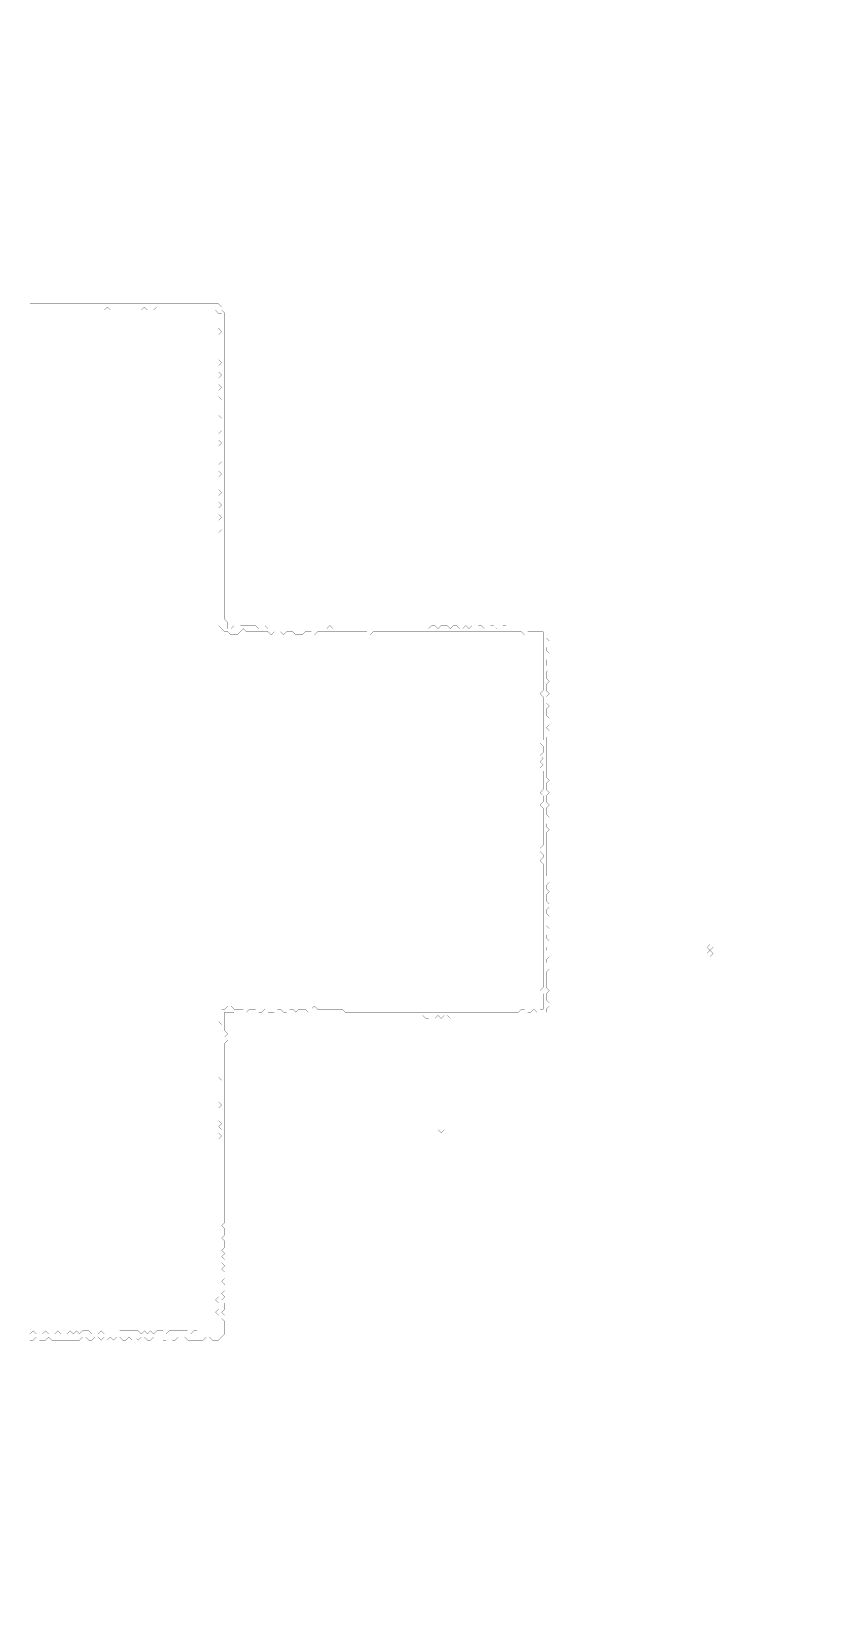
# Model space of a CAD drawing. Header units: metres. Extents: x 0 to 4949, y -4949 to 0.
# Drawn here: x 2474 to 4949, y -4949 to 0 of the extents above; entities that cross this region are included whole.
import ezdxf

# ---------------------------------------------------------------- set-up
doc = ezdxf.new("R2010")
doc.units = ezdxf.units.M
doc.layers.add('conductor', color=1, linetype='Continuous')
doc.layers.add('substrate', color=5, linetype='Continuous')

msp = doc.modelspace()

# ---------------------------------------------------------------- linework, layer by layer
at = {"layer": 'conductor', "const_width": 0.5}
msp.add_lwpolyline([(2469.3, -4076.8), (2479, -4067.1), (2488.7, -4076.8), (2498.4, -4076.8), (2508.1, -4076.8), (2517.7, -4067.1), (2527.4, -4076.8), (2537.1, -4067.1), (2546.8, -4076.8), (2556.5, -4067.1), (2566.2, -4076.8), (2575.8, -4076.8), (2585.5, -4076.8), (2595.2, -4067.1), (2604.9, -4076.8), (2614.6, -4067.1), (2624.3, -4076.8), (2633.9, -4067.1), (2643.6, -4067.1), (2653.3, -4067.1), (2663, -4076.8), (2672.7, -4067.1), (2682.4, -4076.8), (2692, -4067.1), (2701.7, -4076.8), (2711.4, -4067.1), (2721.1, -4076.8), (2730.8, -4076.8), (2740.5, -4076.8), (2750.1, -4067.1), (2759.8, -4067.1), (2769.5, -4067.1), (2779.2, -4067.1), (2788.9, -4067.1), (2798.6, -4067.1), (2808.2, -4067.1), (2817.9, -4076.8), (2827.6, -4067.1), (2837.3, -4076.8), (2847, -4067.1), (2856.7, -4076.8), (2866.3, -4067.1), (2876, -4067.1), (2885.7, -4067.1), (2895.4, -4076.8), (2905.1, -4067.1), (2914.8, -4067.1), (2924.4, -4067.1), (2934.1, -4067.1), (2943.8, -4067.1), (2953.5, -4067.1), (2963.2, -4067.1), (2972.9, -4076.8), (2982.5, -4067.1), (2992.2, -4067.1), (3001.9, -4076.8), (3011.6, -4076.8), (3021.3, -4076.8), (3031, -4067.1), (3040.6, -4076.8), (3050.3, -4086.5), (3060, -4076.8), (3060, -4067.1), (3060, -4057.4), (3050.3, -4047.7), (3060, -4038.1), (3060, -4028.4), (3060, -4018.7), (3050.3, -4009), (3060, -3999.3), (3060, -3989.6), (3060, -3980), (3050.3, -3970.3), (3060, -3960.6), (3060, -3950.9), (3060, -3941.2), (3060, -3931.5), (3060, -3921.9), (3060, -3912.2), (3060, -3902.5), (3060, -3892.8), (3060, -3883.1), (3060, -3873.4), (3060, -3863.8), (3060, -3854.1), (3060, -3844.4), (3060, -3834.7), (3060, -3825), (3060, -3815.3), (3060, -3805.7), (3060, -3796), (3060, -3786.3), (3060, -3776.6), (3060, -3766.9), (3060, -3757.2), (3060, -3747.6), (3060, -3737.9), (3060, -3728.2), (3060, -3718.5), (3060, -3708.8), (3060, -3699.1), (3060, -3689.4), (3060, -3679.8), (3060, -3670.1), (3060, -3660.4), (3060, -3650.7), (3060, -3641), (3060, -3631.3), (3060, -3621.7), (3060, -3612), (3060, -3602.3), (3060, -3592.6), (3060, -3582.9), (3060, -3573.2), (3060, -3563.6), (3060, -3553.9), (3060, -3544.2), (3060, -3534.5), (3060, -3524.8), (3060, -3515.1), (3060, -3505.5), (3060, -3495.8), (3060, -3486.1), (3060, -3476.4), (3060, -3466.7), (3069.7, -3457), (3060, -3447.4), (3069.7, -3437.7), (3060, -3428), (3069.7, -3418.3), (3060, -3408.6), (3060, -3398.9), (3060, -3389.3), (3060, -3379.6), (3060, -3369.9), (3069.7, -3360.2), (3060, -3350.5), (3069.7, -3340.8), (3060, -3331.2), (3060, -3321.5), (3060, -3311.8), (3069.7, -3302.1), (3069.7, -3292.4), (3069.7, -3282.7), (3060, -3273.1), (3060, -3263.4), (3060, -3253.7), (3060, -3244), (3060, -3234.3), (3060, -3224.6), (3060, -3215), (3060, -3205.3), (3060, -3195.6), (3060, -3185.9), (3060, -3176.2), (3069.7, -3166.5), (3069.7, -3156.9), (3069.7, -3147.2), (3069.7, -3137.5), (3069.7, -3127.8), (3069.7, -3118.1), (3069.7, -3108.4), (3060, -3098.8), (3060, -3089.1), (3060, -3079.4), (3060, -3069.7), (3069.7, -3060), (3079.4, -3060), (3089.1, -3050.3), (3098.8, -3050.3), (3108.4, -3060), (3118.1, -3060), (3127.8, -3060), (3137.5, -3060), (3147.2, -3069.7), (3156.9, -3060), (3166.5, -3060), (3176.2, -3060), (3185.9, -3069.7), (3195.6, -3069.7), (3205.3, -3060), (3215, -3069.7), (3224.6, -3069.7), (3234.3, -3069.7), (3244, -3060), (3253.7, -3060), (3263.4, -3069.7), (3273.1, -3069.7), (3282.7, -3060), (3292.4, -3060), (3302.1, -3069.7), (3311.8, -3060), (3321.5, -3060), (3331.2, -3060), (3340.8, -3069.7), (3350.5, -3060), (3360.2, -3050.3), (3369.9, -3060), (3379.6, -3060), (3389.3, -3060), (3398.9, -3060), (3408.6, -3060), (3418.3, -3060), (3428, -3060), (3437.7, -3060), (3447.4, -3060), (3457, -3069.7), (3466.7, -3069.7), (3476.4, -3069.7), (3486.1, -3069.7), (3495.8, -3069.7), (3505.5, -3069.7), (3515.1, -3069.7), (3524.8, -3069.7), (3534.5, -3069.7), (3544.2, -3069.7), (3553.9, -3069.7), (3563.6, -3069.7), (3573.2, -3069.7), (3582.9, -3069.7), (3592.6, -3069.7), (3602.3, -3069.7), (3612, -3069.7), (3621.7, -3069.7), (3631.3, -3069.7), (3641, -3069.7), (3650.7, -3069.7), (3660.4, -3069.7), (3670.1, -3069.7), (3679.8, -3069.7), (3689.4, -3069.7), (3699.1, -3069.7), (3708.8, -3069.7), (3718.5, -3069.7), (3728.2, -3069.7), (3737.9, -3069.7), (3747.6, -3069.7), (3757.2, -3069.7), (3766.9, -3069.7), (3776.6, -3069.7), (3786.3, -3069.7), (3796, -3069.7), (3805.7, -3069.7), (3815.3, -3069.7), (3825, -3069.7), (3834.7, -3069.7), (3844.4, -3069.7), (3854.1, -3069.7), (3863.8, -3069.7), (3873.4, -3069.7), (3883.1, -3069.7), (3892.8, -3069.7), (3902.5, -3069.7), (3912.2, -3069.7), (3921.9, -3069.7), (3931.5, -3069.7), (3941.2, -3069.7), (3950.9, -3069.7), (3960.6, -3069.7), (3970.3, -3069.7), (3980, -3069.7), (3989.6, -3069.7), (3999.3, -3069.7), (4009, -3060), (4018.7, -3060), (4028.4, -3069.7), (4038.1, -3069.7), (4047.7, -3060), (4057.4, -3069.7), (4067.1, -3060), (4076.8, -3060), (4076.8, -3050.3), (4076.8, -3040.6), (4076.8, -3031), (4076.8, -3021.3), (4076.8, -3011.6), (4067.1, -3001.9), (4076.8, -2992.2), (4076.8, -2982.5), (4076.8, -2972.9), (4076.8, -2963.2), (4076.8, -2953.5), (4076.8, -2943.8), (4076.8, -2934.1), (4076.8, -2924.4), (4076.8, -2914.8), (4076.8, -2905.1), (4076.8, -2895.4), (4076.8, -2885.7), (4076.8, -2876), (4076.8, -2866.3), (4076.8, -2856.7), (4076.8, -2847), (4076.8, -2837.3), (4076.8, -2827.6), (4076.8, -2817.9), (4076.8, -2808.2), (4076.8, -2798.6), (4076.8, -2788.9), (4076.8, -2779.2), (4076.8, -2769.5), (4076.8, -2759.8), (4076.8, -2750.1), (4076.8, -2740.5), (4076.8, -2730.8), (4076.8, -2721.1), (4076.8, -2711.4), (4076.8, -2701.7), (4076.8, -2692), (4076.8, -2682.4), (4076.8, -2672.7), (4076.8, -2663), (4076.8, -2653.3), (4076.8, -2643.6), (4076.8, -2633.9), (4076.8, -2624.3), (4076.8, -2614.6), (4076.8, -2604.9), (4067.1, -2595.2), (4076.8, -2585.5), (4076.8, -2575.8), (4067.1, -2566.2), (4067.1, -2556.5), (4076.8, -2546.8), (4076.8, -2537.1), (4076.8, -2527.4), (4076.8, -2517.7), (4076.8, -2508.1), (4076.8, -2498.4), (4076.8, -2488.7), (4076.8, -2479), (4076.8, -2469.3), (4076.8, -2459.6), (4076.8, -2449.9), (4076.8, -2440.3), (4076.8, -2430.6), (4067.1, -2420.9), (4076.8, -2411.2), (4076.8, -2401.5), (4076.8, -2391.8), (4067.1, -2382.2), (4076.8, -2372.5), (4076.8, -2362.8), (4076.8, -2353.1), (4076.8, -2343.4), (4076.8, -2333.7), (4076.8, -2324.1), (4076.8, -2314.4), (4067.1, -2304.7), (4076.8, -2295), (4067.1, -2285.3), (4076.8, -2275.6), (4067.1, -2266), (4076.8, -2256.3), (4076.8, -2246.6), (4076.8, -2236.9), (4067.1, -2227.2), (4076.8, -2217.5), (4076.8, -2207.9), (4076.8, -2198.2), (4076.8, -2188.5), (4076.8, -2178.8), (4076.8, -2169.1), (4076.8, -2159.4), (4076.8, -2149.8), (4076.8, -2140.1), (4076.8, -2130.4), (4076.8, -2120.7), (4076.8, -2111), (4076.8, -2101.3), (4076.8, -2091.7), (4076.8, -2082), (4067.1, -2072.3), (4076.8, -2062.6), (4076.8, -2052.9), (4076.8, -2043.2), (4076.8, -2033.6), (4076.8, -2023.9), (4076.8, -2014.2), (4076.8, -2004.5), (4076.8, -1994.8), (4076.8, -1985.1), (4076.8, -1975.5), (4076.8, -1965.8), (4076.8, -1956.1), (4076.8, -1946.4), (4076.8, -1936.7), (4076.8, -1927), (4076.8, -1917.4), (4076.8, -1907.7), (4076.8, -1898), (4076.8, -1888.3), (4076.8, -1878.6), (4067.1, -1878.6), (4057.4, -1878.6), (4047.7, -1878.6), (4038.1, -1878.6), (4028.4, -1878.6), (4018.7, -1888.3), (4009, -1878.6), (3999.3, -1878.6), (3989.6, -1878.6), (3980, -1878.6), (3970.3, -1878.6), (3960.6, -1878.6), (3950.9, -1878.6), (3941.2, -1878.6), (3931.5, -1878.6), (3921.9, -1878.6), (3912.2, -1878.6), (3902.5, -1878.6), (3892.8, -1878.6), (3883.1, -1878.6), (3873.4, -1878.6), (3863.8, -1878.6), (3854.1, -1878.6), (3844.4, -1878.6), (3834.7, -1878.6), (3825, -1878.6), (3815.3, -1878.6), (3805.7, -1878.6), (3796, -1878.6), (3786.3, -1878.6), (3776.6, -1878.6), (3766.9, -1878.6), (3757.2, -1878.6), (3747.6, -1878.6), (3737.9, -1878.6), (3728.2, -1878.6), (3718.5, -1878.6), (3708.8, -1878.6), (3699.1, -1878.6), (3689.4, -1878.6), (3679.8, -1878.6), (3670.1, -1878.6), (3660.4, -1878.6), (3650.7, -1878.6), (3641, -1878.6), (3631.3, -1878.6), (3621.7, -1878.6), (3612, -1878.6), (3602.3, -1878.6), (3592.6, -1878.6), (3582.9, -1878.6), (3573.2, -1878.6), (3563.6, -1878.6), (3553.9, -1878.6), (3544.2, -1878.6), (3534.5, -1888.3), (3524.8, -1878.6), (3515.1, -1878.6), (3505.5, -1878.6), (3495.8, -1878.6), (3486.1, -1878.6), (3476.4, -1878.6), (3466.7, -1878.6), (3457, -1878.6), (3447.4, -1878.6), (3437.7, -1878.6), (3428, -1878.6), (3418.3, -1878.6), (3408.6, -1878.6), (3398.9, -1878.6), (3389.3, -1878.6), (3379.6, -1878.6), (3369.9, -1878.6), (3360.2, -1888.3), (3350.5, -1878.6), (3340.8, -1878.6), (3331.2, -1878.6), (3321.5, -1888.3), (3311.8, -1888.3), (3302.1, -1888.3), (3292.4, -1878.6), (3282.7, -1878.6), (3273.1, -1878.6), (3263.4, -1888.3), (3253.7, -1878.6), (3244, -1888.3), (3234.3, -1878.6), (3224.6, -1888.3), (3215, -1878.6), (3205.3, -1878.6), (3195.6, -1878.6), (3185.9, -1878.6), (3176.2, -1878.6), (3166.5, -1878.6), (3156.9, -1878.6), (3147.2, -1878.6), (3137.5, -1868.9), (3127.8, -1878.6), (3118.1, -1888.3), (3108.4, -1888.3), (3098.8, -1888.3), (3089.1, -1878.6), (3079.4, -1878.6), (3069.7, -1868.9), (3060, -1859.2), (3069.7, -1849.6), (3069.7, -1839.9), (3069.7, -1830.2), (3069.7, -1820.5), (3069.7, -1810.8), (3069.7, -1801.1), (3069.7, -1791.5), (3069.7, -1781.8), (3069.7, -1772.1), (3069.7, -1762.4), (3069.7, -1752.7), (3069.7, -1743), (3069.7, -1733.4), (3069.7, -1723.7), (3069.7, -1714), (3069.7, -1704.3), (3069.7, -1694.6), (3069.7, -1684.9), (3069.7, -1675.3), (3069.7, -1665.6), (3069.7, -1655.9), (3069.7, -1646.2), (3069.7, -1636.5), (3069.7, -1626.8), (3069.7, -1617.2), (3069.7, -1607.5), (3069.7, -1597.8), (3069.7, -1588.1), (3069.7, -1578.4), (3060, -1568.7), (3069.7, -1559.1), (3069.7, -1549.4), (3069.7, -1539.7), (3060, -1530), (3069.7, -1520.3), (3060, -1510.6), (3060, -1501), (3060, -1491.3), (3069.7, -1481.6), (3060, -1471.9), (3060, -1462.2), (3060, -1452.5), (3069.7, -1442.9), (3060, -1433.2), (3060, -1423.5), (3060, -1413.8), (3060, -1404.1), (3060, -1394.4), (3069.7, -1384.8), (3060, -1375.1), (3060, -1365.4), (3060, -1355.7), (3069.7, -1346), (3069.7, -1336.3), (3069.7, -1326.7), (3060, -1317), (3060, -1307.3), (3060, -1297.6), (3069.7, -1287.9), (3060, -1278.2), (3060, -1268.6), (3060, -1258.9), (3069.7, -1249.2), (3069.7, -1239.5), (3069.7, -1229.8), (3069.7, -1220.1), (3069.7, -1210.4), (3060, -1200.8), (3060, -1191.1), (3060, -1181.4), (3060, -1171.7), (3060, -1162), (3069.7, -1152.3), (3060, -1142.7), (3060, -1133), (3060, -1123.3), (3069.7, -1113.6), (3060, -1103.9), (3060, -1094.2), (3060, -1084.6), (3069.7, -1074.9), (3060, -1065.2), (3060, -1055.5), (3060, -1045.8), (3069.7, -1036.1), (3060, -1026.5), (3069.7, -1016.8), (3060, -1007.1), (3060, -997.4), (3060, -987.7), (3060, -978), (3060, -968.4), (3060, -958.7), (3060, -949), (3069.7, -939.3), (3060, -929.6), (3069.7, -919.9), (3060, -910.3), (3060, -900.6), (3060, -890.9), (3069.7, -881.2), (3060, -881.2), (3050.3, -871.5), (3040.6, -871.5), (3031, -871.5), (3021.3, -871.5), (3011.6, -871.5), (3001.9, -871.5), (2992.2, -871.5), (2982.5, -871.5), (2972.9, -871.5), (2963.2, -871.5), (2953.5, -871.5), (2943.8, -871.5), (2934.1, -871.5), (2924.4, -871.5), (2914.8, -871.5), (2905.1, -871.5), (2895.4, -871.5), (2885.7, -871.5), (2876, -871.5), (2866.3, -861.8), (2856.7, -871.5), (2847, -871.5), (2837.3, -871.5), (2827.6, -861.8), (2817.9, -871.5), (2808.2, -871.5), (2798.6, -871.5), (2788.9, -871.5), (2779.2, -871.5), (2769.5, -871.5), (2759.8, -871.5), (2750.1, -871.5), (2740.5, -871.5), (2730.8, -871.5), (2721.1, -871.5), (2711.4, -861.8), (2701.7, -871.5), (2692, -871.5), (2682.4, -871.5), (2672.7, -871.5), (2663, -871.5), (2653.3, -871.5), (2643.6, -871.5), (2633.9, -871.5), (2624.3, -871.5), (2614.6, -871.5), (2604.9, -871.5), (2595.2, -871.5), (2585.5, -871.5), (2575.8, -871.5), (2566.2, -871.5), (2556.5, -871.5), (2546.8, -871.5), (2537.1, -871.5), (2527.4, -871.5), (2517.7, -871.5), (2508.1, -871.5), (2498.4, -871.5), (2488.7, -871.5), (2479, -871.5), (2469.3, -871.5)], dxfattribs=at)
at = {"layer": 'substrate', "const_width": 0.5}
for points in [[(2469.3, -4948.3), (2479, -4948.3), (2488.7, -4948.3), (2498.4, -4948.3), (2508.1, -4948.3), (2517.7, -4948.3), (2527.4, -4948.3), (2537.1, -4948.3), (2546.8, -4948.3), (2556.5, -4948.3), (2566.2, -4948.3), (2575.8, -4948.3), (2585.5, -4948.3), (2595.2, -4948.3), (2604.9, -4948.3), (2614.6, -4948.3), (2624.3, -4948.3), (2633.9, -4948.3), (2643.6, -4948.3), (2653.3, -4948.3), (2663, -4948.3), (2672.7, -4948.3), (2682.4, -4948.3), (2692, -4948.3), (2701.7, -4948.3), (2711.4, -4948.3), (2721.1, -4948.3), (2730.8, -4948.3), (2740.5, -4948.3), (2750.1, -4948.3), (2759.8, -4948.3), (2769.5, -4948.3), (2779.2, -4948.3), (2788.9, -4948.3), (2798.6, -4948.3), (2808.2, -4948.3), (2817.9, -4948.3), (2827.6, -4948.3), (2837.3, -4948.3), (2847, -4948.3), (2856.7, -4948.3), (2866.3, -4948.3), (2876, -4948.3), (2885.7, -4948.3), (2895.4, -4948.3), (2905.1, -4948.3), (2914.8, -4948.3), (2924.4, -4948.3), (2934.1, -4948.3), (2943.8, -4948.3), (2953.5, -4948.3), (2963.2, -4948.3), (2972.9, -4948.3), (2982.5, -4948.3), (2992.2, -4948.3), (3001.9, -4948.3), (3011.6, -4948.3), (3021.3, -4948.3), (3031, -4948.3), (3040.6, -4948.3), (3050.3, -4948.3), (3060, -4948.3), (3069.7, -4948.3), (3079.4, -4948.3), (3089.1, -4948.3), (3098.8, -4948.3), (3108.4, -4948.3), (3118.1, -4948.3), (3127.8, -4948.3), (3137.5, -4948.3), (3147.2, -4948.3), (3156.9, -4948.3), (3166.5, -4948.3), (3176.2, -4948.3), (3185.9, -4948.3), (3195.6, -4948.3), (3205.3, -4948.3), (3215, -4948.3), (3224.6, -4948.3), (3234.3, -4948.3), (3244, -4948.3), (3253.7, -4948.3), (3263.4, -4948.3), (3273.1, -4948.3), (3282.7, -4948.3), (3292.4, -4948.3), (3302.1, -4948.3), (3311.8, -4948.3), (3321.5, -4948.3), (3331.2, -4948.3), (3340.8, -4948.3), (3350.5, -4948.3), (3360.2, -4948.3), (3369.9, -4948.3), (3379.6, -4948.3), (3389.3, -4948.3), (3398.9, -4948.3), (3408.6, -4948.3), (3418.3, -4948.3), (3428, -4948.3), (3437.7, -4948.3), (3447.4, -4948.3), (3457, -4948.3), (3466.7, -4948.3), (3476.4, -4948.3), (3486.1, -4948.3), (3495.8, -4948.3), (3505.5, -4948.3), (3515.1, -4948.3), (3524.8, -4948.3), (3534.5, -4948.3), (3544.2, -4948.3), (3553.9, -4948.3), (3563.6, -4948.3), (3573.2, -4948.3), (3582.9, -4948.3), (3592.6, -4948.3), (3602.3, -4948.3), (3612, -4948.3), (3621.7, -4948.3), (3631.3, -4948.3), (3641, -4948.3), (3650.7, -4948.3), (3660.4, -4948.3), (3670.1, -4948.3), (3679.8, -4948.3), (3689.4, -4948.3), (3699.1, -4948.3), (3708.8, -4948.3), (3718.5, -4948.3), (3728.2, -4948.3), (3737.9, -4948.3), (3747.6, -4948.3), (3757.2, -4948.3), (3766.9, -4948.3), (3776.6, -4948.3), (3786.3, -4948.3), (3796, -4948.3), (3805.7, -4948.3), (3815.3, -4948.3), (3825, -4948.3), (3834.7, -4948.3), (3844.4, -4948.3), (3854.1, -4948.3), (3863.8, -4948.3), (3873.4, -4948.3), (3883.1, -4948.3), (3892.8, -4948.3), (3902.5, -4948.3), (3912.2, -4948.3), (3921.9, -4948.3), (3931.5, -4948.3), (3941.2, -4948.3), (3950.9, -4948.3), (3960.6, -4948.3), (3970.3, -4948.3), (3980, -4948.3), (3989.6, -4948.3), (3999.3, -4948.3), (4009, -4948.3), (4018.7, -4948.3), (4028.4, -4948.3), (4038.1, -4948.3), (4047.7, -4948.3), (4057.4, -4948.3), (4067.1, -4948.3), (4076.8, -4948.3), (4086.5, -4948.3), (4096.2, -4948.3), (4105.8, -4948.3), (4115.5, -4948.3), (4125.2, -4948.3), (4134.9, -4948.3), (4144.6, -4948.3), (4154.3, -4948.3), (4163.9, -4948.3), (4173.6, -4948.3), (4183.3, -4948.3), (4193, -4948.3), (4202.7, -4948.3), (4212.4, -4948.3), (4222, -4948.3), (4231.7, -4948.3), (4241.4, -4948.3), (4251.1, -4948.3), (4260.8, -4948.3), (4270.5, -4948.3), (4280.1, -4948.3), (4289.8, -4948.3), (4299.5, -4948.3), (4309.2, -4948.3), (4318.9, -4948.3), (4328.6, -4948.3), (4338.2, -4948.3), (4347.9, -4948.3), (4357.6, -4948.3), (4367.3, -4948.3), (4377, -4948.3), (4386.7, -4948.3), (4396.4, -4948.3), (4406, -4948.3), (4415.7, -4948.3), (4425.4, -4948.3), (4435.1, -4948.3), (4444.8, -4948.3), (4454.5, -4948.3), (4464.1, -4948.3), (4473.8, -4948.3), (4483.5, -4948.3), (4493.2, -4948.3), (4502.9, -4948.3), (4512.6, -4948.3), (4522.2, -4948.3), (4531.9, -4948.3), (4541.6, -4948.3), (4551.3, -4948.3), (4561, -4948.3), (4570.7, -4948.3), (4580.3, -4948.3), (4590, -4948.3), (4599.7, -4948.3), (4609.4, -4948.3), (4619.1, -4948.3), (4628.8, -4948.3), (4638.4, -4948.3), (4648.1, -4948.3), (4657.8, -4948.3), (4667.5, -4948.3), (4677.2, -4948.3), (4686.9, -4948.3), (4696.5, -4948.3), (4706.2, -4948.3), (4715.9, -4948.3), (4725.6, -4948.3), (4735.3, -4948.3), (4745, -4948.3), (4754.6, -4948.3), (4764.3, -4948.3), (4774, -4948.3), (4783.7, -4948.3), (4793.4, -4948.3), (4803.1, -4948.3), (4812.7, -4948.3), (4822.4, -4948.3), (4832.1, -4948.3), (4841.8, -4948.3), (4851.5, -4948.3), (4861.2, -4948.3), (4870.8, -4948.3), (4880.5, -4948.3), (4890.2, -4948.3), (4899.9, -4948.3), (4909.6, -4948.3), (4919.3, -4948.3), (4928.9, -4948.3), (4938.6, -4948.3), (4948.3, -4948.3), (4948.3, -4938.6), (4948.3, -4928.9), (4948.3, -4919.3), (4948.3, -4909.6), (4948.3, -4899.9), (4948.3, -4890.2), (4948.3, -4880.5), (4948.3, -4870.8), (4948.3, -4861.2), (4948.3, -4851.5), (4948.3, -4841.8), (4948.3, -4832.1), (4948.3, -4822.4), (4948.3, -4812.7), (4948.3, -4803.1), (4948.3, -4793.4), (4948.3, -4783.7), (4948.3, -4774), (4948.3, -4764.3), (4948.3, -4754.6), (4948.3, -4745), (4948.3, -4735.3), (4948.3, -4725.6), (4948.3, -4715.9), (4948.3, -4706.2), (4948.3, -4696.5), (4948.3, -4686.9), (4948.3, -4677.2), (4948.3, -4667.5), (4948.3, -4657.8), (4948.3, -4648.1), (4948.3, -4638.4), (4948.3, -4628.8), (4948.3, -4619.1), (4948.3, -4609.4), (4948.3, -4599.7), (4948.3, -4590), (4948.3, -4580.3), (4948.3, -4570.7), (4948.3, -4561), (4948.3, -4551.3), (4948.3, -4541.6), (4948.3, -4531.9), (4948.3, -4522.2), (4948.3, -4512.6), (4948.3, -4502.9), (4948.3, -4493.2), (4948.3, -4483.5), (4948.3, -4473.8), (4948.3, -4464.1), (4948.3, -4454.5), (4948.3, -4444.8), (4948.3, -4435.1), (4948.3, -4425.4), (4948.3, -4415.7), (4948.3, -4406), (4948.3, -4396.4), (4948.3, -4386.7), (4948.3, -4377), (4948.3, -4367.3), (4948.3, -4357.6), (4948.3, -4347.9), (4948.3, -4338.2), (4948.3, -4328.6), (4948.3, -4318.9), (4948.3, -4309.2), (4948.3, -4299.5), (4948.3, -4289.8), (4948.3, -4280.1), (4948.3, -4270.5), (4948.3, -4260.8), (4948.3, -4251.1), (4948.3, -4241.4), (4948.3, -4231.7), (4948.3, -4222), (4948.3, -4212.4), (4948.3, -4202.7), (4948.3, -4193), (4948.3, -4183.3), (4948.3, -4173.6), (4948.3, -4163.9), (4948.3, -4154.3), (4948.3, -4144.6), (4948.3, -4134.9), (4948.3, -4125.2), (4948.3, -4115.5), (4948.3, -4105.8), (4948.3, -4096.2), (4948.3, -4086.5), (4948.3, -4076.8), (4948.3, -4067.1), (4948.3, -4057.4), (4948.3, -4047.7), (4948.3, -4038.1), (4948.3, -4028.4), (4948.3, -4018.7), (4948.3, -4009), (4948.3, -3999.3), (4948.3, -3989.6), (4948.3, -3980), (4948.3, -3970.3), (4948.3, -3960.6), (4948.3, -3950.9), (4948.3, -3941.2), (4948.3, -3931.5), (4948.3, -3921.9), (4948.3, -3912.2), (4948.3, -3902.5), (4948.3, -3892.8), (4948.3, -3883.1), (4948.3, -3873.4), (4948.3, -3863.8), (4948.3, -3854.1), (4948.3, -3844.4), (4948.3, -3834.7), (4948.3, -3825), (4948.3, -3815.3), (4948.3, -3805.7), (4948.3, -3796), (4948.3, -3786.3), (4948.3, -3776.6), (4948.3, -3766.9), (4948.3, -3757.2), (4948.3, -3747.6), (4948.3, -3737.9), (4948.3, -3728.2), (4948.3, -3718.5), (4948.3, -3708.8), (4948.3, -3699.1), (4948.3, -3689.4), (4948.3, -3679.8), (4948.3, -3670.1), (4948.3, -3660.4), (4948.3, -3650.7), (4948.3, -3641), (4948.3, -3631.3), (4948.3, -3621.7), (4948.3, -3612), (4948.3, -3602.3), (4948.3, -3592.6), (4948.3, -3582.9), (4948.3, -3573.2), (4948.3, -3563.6), (4948.3, -3553.9), (4948.3, -3544.2), (4948.3, -3534.5), (4948.3, -3524.8), (4948.3, -3515.1), (4948.3, -3505.5), (4948.3, -3495.8), (4948.3, -3486.1), (4948.3, -3476.4), (4948.3, -3466.7), (4948.3, -3457), (4948.3, -3447.4), (4948.3, -3437.7), (4948.3, -3428), (4948.3, -3418.3), (4948.3, -3408.6), (4948.3, -3398.9), (4948.3, -3389.3), (4948.3, -3379.6), (4948.3, -3369.9), (4948.3, -3360.2), (4948.3, -3350.5), (4948.3, -3340.8), (4948.3, -3331.2), (4948.3, -3321.5), (4948.3, -3311.8), (4948.3, -3302.1), (4948.3, -3292.4), (4948.3, -3282.7), (4948.3, -3273.1), (4948.3, -3263.4), (4948.3, -3253.7), (4948.3, -3244), (4948.3, -3234.3), (4948.3, -3224.6), (4948.3, -3215), (4948.3, -3205.3), (4948.3, -3195.6), (4948.3, -3185.9), (4948.3, -3176.2), (4948.3, -3166.5), (4948.3, -3156.9), (4948.3, -3147.2), (4948.3, -3137.5), (4948.3, -3127.8), (4948.3, -3118.1), (4948.3, -3108.4), (4948.3, -3098.8), (4948.3, -3089.1), (4948.3, -3079.4), (4948.3, -3069.7), (4948.3, -3060), (4948.3, -3050.3), (4948.3, -3040.6), (4948.3, -3031), (4948.3, -3021.3), (4948.3, -3011.6), (4948.3, -3001.9), (4948.3, -2992.2), (4948.3, -2982.5), (4948.3, -2972.9), (4948.3, -2963.2), (4948.3, -2953.5), (4948.3, -2943.8), (4948.3, -2934.1), (4948.3, -2924.4), (4948.3, -2914.8), (4948.3, -2905.1), (4948.3, -2895.4), (4948.3, -2885.7), (4948.3, -2876), (4948.3, -2866.3), (4948.3, -2856.7), (4948.3, -2847), (4948.3, -2837.3), (4948.3, -2827.6), (4948.3, -2817.9), (4948.3, -2808.2), (4948.3, -2798.6), (4948.3, -2788.9), (4948.3, -2779.2), (4948.3, -2769.5), (4948.3, -2759.8), (4948.3, -2750.1), (4948.3, -2740.5), (4948.3, -2730.8), (4948.3, -2721.1), (4948.3, -2711.4), (4948.3, -2701.7), (4948.3, -2692), (4948.3, -2682.4), (4948.3, -2672.7), (4948.3, -2663), (4948.3, -2653.3), (4948.3, -2643.6), (4948.3, -2633.9), (4948.3, -2624.3), (4948.3, -2614.6), (4948.3, -2604.9), (4948.3, -2595.2), (4948.3, -2585.5), (4948.3, -2575.8), (4948.3, -2566.2), (4948.3, -2556.5), (4948.3, -2546.8), (4948.3, -2537.1), (4948.3, -2527.4), (4948.3, -2517.7), (4948.3, -2508.1), (4948.3, -2498.4), (4948.3, -2488.7), (4948.3, -2479), (4948.3, -2469.3), (4948.3, -2459.6), (4948.3, -2449.9), (4948.3, -2440.3), (4948.3, -2430.6), (4948.3, -2420.9), (4948.3, -2411.2), (4948.3, -2401.5), (4948.3, -2391.8), (4948.3, -2382.2), (4948.3, -2372.5), (4948.3, -2362.8), (4948.3, -2353.1), (4948.3, -2343.4), (4948.3, -2333.7), (4948.3, -2324.1), (4948.3, -2314.4), (4948.3, -2304.7), (4948.3, -2295), (4948.3, -2285.3), (4948.3, -2275.6), (4948.3, -2266), (4948.3, -2256.3), (4948.3, -2246.6), (4948.3, -2236.9), (4948.3, -2227.2), (4948.3, -2217.5), (4948.3, -2207.9), (4948.3, -2198.2), (4948.3, -2188.5), (4948.3, -2178.8), (4948.3, -2169.1), (4948.3, -2159.4), (4948.3, -2149.8), (4948.3, -2140.1), (4948.3, -2130.4), (4948.3, -2120.7), (4948.3, -2111), (4948.3, -2101.3), (4948.3, -2091.7), (4948.3, -2082), (4948.3, -2072.3), (4948.3, -2062.6), (4948.3, -2052.9), (4948.3, -2043.2), (4948.3, -2033.6), (4948.3, -2023.9), (4948.3, -2014.2), (4948.3, -2004.5), (4948.3, -1994.8), (4948.3, -1985.1), (4948.3, -1975.5), (4948.3, -1965.8), (4948.3, -1956.1), (4948.3, -1946.4), (4948.3, -1936.7), (4948.3, -1927), (4948.3, -1917.4), (4948.3, -1907.7), (4948.3, -1898), (4948.3, -1888.3), (4948.3, -1878.6), (4948.3, -1868.9), (4948.3, -1859.2), (4948.3, -1849.6), (4948.3, -1839.9), (4948.3, -1830.2), (4948.3, -1820.5), (4948.3, -1810.8), (4948.3, -1801.1), (4948.3, -1791.5), (4948.3, -1781.8), (4948.3, -1772.1), (4948.3, -1762.4), (4948.3, -1752.7), (4948.3, -1743), (4948.3, -1733.4), (4948.3, -1723.7), (4948.3, -1714), (4948.3, -1704.3), (4948.3, -1694.6), (4948.3, -1684.9), (4948.3, -1675.3), (4948.3, -1665.6), (4948.3, -1655.9), (4948.3, -1646.2), (4948.3, -1636.5), (4948.3, -1626.8), (4948.3, -1617.2), (4948.3, -1607.5), (4948.3, -1597.8), (4948.3, -1588.1), (4948.3, -1578.4), (4948.3, -1568.7), (4948.3, -1559.1), (4948.3, -1549.4), (4948.3, -1539.7), (4948.3, -1530), (4948.3, -1520.3), (4948.3, -1510.6), (4948.3, -1501), (4948.3, -1491.3), (4948.3, -1481.6), (4948.3, -1471.9), (4948.3, -1462.2), (4948.3, -1452.5), (4948.3, -1442.9), (4948.3, -1433.2), (4948.3, -1423.5), (4948.3, -1413.8), (4948.3, -1404.1), (4948.3, -1394.4), (4948.3, -1384.8), (4948.3, -1375.1), (4948.3, -1365.4), (4948.3, -1355.7), (4948.3, -1346), (4948.3, -1336.3), (4948.3, -1326.7), (4948.3, -1317), (4948.3, -1307.3), (4948.3, -1297.6), (4948.3, -1287.9), (4948.3, -1278.2), (4948.3, -1268.6), (4948.3, -1258.9), (4948.3, -1249.2), (4948.3, -1239.5), (4948.3, -1229.8), (4948.3, -1220.1), (4948.3, -1210.4), (4948.3, -1200.8), (4948.3, -1191.1), (4948.3, -1181.4), (4948.3, -1171.7), (4948.3, -1162), (4948.3, -1152.3), (4948.3, -1142.7), (4948.3, -1133), (4948.3, -1123.3), (4948.3, -1113.6), (4948.3, -1103.9), (4948.3, -1094.2), (4948.3, -1084.6), (4948.3, -1074.9), (4948.3, -1065.2), (4948.3, -1055.5), (4948.3, -1045.8), (4948.3, -1036.1), (4948.3, -1026.5), (4948.3, -1016.8), (4948.3, -1007.1), (4948.3, -997.4), (4948.3, -987.7), (4948.3, -978), (4948.3, -968.4), (4948.3, -958.7), (4948.3, -949), (4948.3, -939.3), (4948.3, -929.6), (4948.3, -919.9), (4948.3, -910.3), (4948.3, -900.6), (4948.3, -890.9), (4948.3, -881.2), (4948.3, -871.5), (4948.3, -861.8), (4948.3, -852.2), (4948.3, -842.5), (4948.3, -832.8), (4948.3, -823.1), (4948.3, -813.4), (4948.3, -803.7), (4948.3, -794.1), (4948.3, -784.4), (4948.3, -774.7), (4948.3, -765), (4948.3, -755.3), (4948.3, -745.6), (4948.3, -736), (4948.3, -726.3), (4948.3, -716.6), (4948.3, -706.9), (4948.3, -697.2), (4948.3, -687.5), (4948.3, -677.9), (4948.3, -668.2), (4948.3, -658.5), (4948.3, -648.8), (4948.3, -639.1), (4948.3, -629.4), (4948.3, -619.8), (4948.3, -610.1), (4948.3, -600.4), (4948.3, -590.7), (4948.3, -581), (4948.3, -571.3), (4948.3, -561.6), (4948.3, -552), (4948.3, -542.3), (4948.3, -532.6), (4948.3, -522.9), (4948.3, -513.2), (4948.3, -503.5), (4948.3, -493.9), (4948.3, -484.2), (4948.3, -474.5), (4948.3, -464.8), (4948.3, -455.1), (4948.3, -445.4), (4948.3, -435.8), (4948.3, -426.1), (4948.3, -416.4), (4948.3, -406.7), (4948.3, -397), (4948.3, -387.3), (4948.3, -377.7), (4948.3, -368), (4948.3, -358.3), (4948.3, -348.6), (4948.3, -338.9), (4948.3, -329.2), (4948.3, -319.6), (4948.3, -309.9), (4948.3, -300.2), (4948.3, -290.5), (4948.3, -280.8), (4948.3, -271.1), (4948.3, -261.5), (4948.3, -251.8), (4948.3, -242.1), (4948.3, -232.4), (4948.3, -222.7), (4948.3, -213), (4948.3, -203.4), (4948.3, -193.7), (4948.3, -184), (4948.3, -174.3), (4948.3, -164.6), (4948.3, -154.9), (4948.3, -145.3), (4948.3, -135.6), (4948.3, -125.9), (4948.3, -116.2), (4948.3, -106.5), (4948.3, -96.8), (4948.3, -87.2), (4948.3, -77.5), (4948.3, -67.8), (4948.3, -58.1), (4948.3, -48.4), (4948.3, -38.7), (4948.3, -29.1), (4948.3, -19.4), (4948.3, -9.7), (4948.3, 0), (4938.6, 0), (4928.9, 0), (4919.3, 0), (4909.6, 0), (4899.9, 0), (4890.2, 0), (4880.5, 0), (4870.8, 0), (4861.2, 0), (4851.5, 0), (4841.8, 0), (4832.1, 0), (4822.4, 0), (4812.7, 0), (4803.1, 0), (4793.4, 0), (4783.7, 0), (4774, 0), (4764.3, 0), (4754.6, 0), (4745, 0), (4735.3, 0), (4725.6, 0), (4715.9, 0), (4706.2, 0), (4696.5, 0), (4686.9, 0), (4677.2, 0), (4667.5, 0), (4657.8, 0), (4648.1, 0), (4638.4, 0), (4628.8, 0), (4619.1, 0), (4609.4, 0), (4599.7, 0), (4590, 0), (4580.3, 0), (4570.7, 0), (4561, 0), (4551.3, 0), (4541.6, 0), (4531.9, 0), (4522.2, 0), (4512.6, 0), (4502.9, 0), (4493.2, 0), (4483.5, 0), (4473.8, 0), (4464.1, 0), (4454.5, 0), (4444.8, 0), (4435.1, 0), (4425.4, 0), (4415.7, 0), (4406, 0), (4396.4, 0), (4386.7, 0), (4377, 0), (4367.3, 0), (4357.6, 0), (4347.9, 0), (4338.2, 0), (4328.6, 0), (4318.9, 0), (4309.2, 0), (4299.5, 0), (4289.8, 0), (4280.1, 0), (4270.5, 0), (4260.8, 0), (4251.1, 0), (4241.4, 0), (4231.7, 0), (4222, 0), (4212.4, 0), (4202.7, 0), (4193, 0), (4183.3, 0), (4173.6, 0), (4163.9, 0), (4154.3, 0), (4144.6, 0), (4134.9, 0), (4125.2, 0), (4115.5, 0), (4105.8, 0), (4096.2, 0), (4086.5, 0), (4076.8, 0), (4067.1, 0), (4057.4, 0), (4047.7, 0), (4038.1, 0), (4028.4, 0), (4018.7, 0), (4009, 0), (3999.3, 0), (3989.6, 0), (3980, 0), (3970.3, 0), (3960.6, 0), (3950.9, 0), (3941.2, 0), (3931.5, 0), (3921.9, 0), (3912.2, 0), (3902.5, 0), (3892.8, 0), (3883.1, 0), (3873.4, 0), (3863.8, 0), (3854.1, 0), (3844.4, 0), (3834.7, 0), (3825, 0), (3815.3, 0), (3805.7, 0), (3796, 0), (3786.3, 0), (3776.6, 0), (3766.9, 0), (3757.2, 0), (3747.6, 0), (3737.9, 0), (3728.2, 0), (3718.5, 0), (3708.8, 0), (3699.1, 0), (3689.4, 0), (3679.8, 0), (3670.1, 0), (3660.4, 0), (3650.7, 0), (3641, 0), (3631.3, 0), (3621.7, 0), (3612, 0), (3602.3, 0), (3592.6, 0), (3582.9, 0), (3573.2, 0), (3563.6, 0), (3553.9, 0), (3544.2, 0), (3534.5, 0), (3524.8, 0), (3515.1, 0), (3505.5, 0), (3495.8, 0), (3486.1, 0), (3476.4, 0), (3466.7, 0), (3457, 0), (3447.4, 0), (3437.7, 0), (3428, 0), (3418.3, 0), (3408.6, 0), (3398.9, 0), (3389.3, 0), (3379.6, 0), (3369.9, 0), (3360.2, 0), (3350.5, 0), (3340.8, 0), (3331.2, 0), (3321.5, 0), (3311.8, 0), (3302.1, 0), (3292.4, 0), (3282.7, 0), (3273.1, 0), (3263.4, 0), (3253.7, 0), (3244, 0), (3234.3, 0), (3224.6, 0), (3215, 0), (3205.3, 0), (3195.6, 0), (3185.9, 0), (3176.2, 0), (3166.5, 0), (3156.9, 0), (3147.2, 0), (3137.5, 0), (3127.8, 0), (3118.1, 0), (3108.4, 0), (3098.8, 0), (3089.1, 0), (3079.4, 0), (3069.7, 0), (3060, 0), (3050.3, 0), (3040.6, 0), (3031, 0), (3021.3, 0), (3011.6, 0), (3001.9, 0), (2992.2, 0), (2982.5, 0), (2972.9, 0), (2963.2, 0), (2953.5, 0), (2943.8, 0), (2934.1, 0), (2924.4, 0), (2914.8, 0), (2905.1, 0), (2895.4, 0), (2885.7, 0), (2876, 0), (2866.3, 0), (2856.7, 0), (2847, 0), (2837.3, 0), (2827.6, 0), (2817.9, 0), (2808.2, 0), (2798.6, 0), (2788.9, 0), (2779.2, 0), (2769.5, 0), (2759.8, 0), (2750.1, 0), (2740.5, 0), (2730.8, 0), (2721.1, 0), (2711.4, 0), (2701.7, 0), (2692, 0), (2682.4, 0), (2672.7, 0), (2663, 0), (2653.3, 0), (2643.6, 0), (2633.9, 0), (2624.3, 0), (2614.6, 0), (2604.9, 0), (2595.2, 0), (2585.5, 0), (2575.8, 0), (2566.2, 0), (2556.5, 0), (2546.8, 0), (2537.1, 0), (2527.4, 0), (2517.7, 0), (2508.1, 0), (2498.4, 0), (2488.7, 0), (2479, 0), (2469.3, 0)], [(2469.3, -852.2), (2479, -852.2), (2488.7, -852.2), (2498.4, -852.2), (2508.1, -852.2), (2517.7, -852.2), (2527.4, -852.2), (2537.1, -852.2), (2546.8, -852.2), (2556.5, -852.2), (2566.2, -852.2), (2575.8, -852.2), (2585.5, -852.2), (2595.2, -852.2), (2604.9, -852.2), (2614.6, -852.2), (2624.3, -852.2), (2633.9, -852.2), (2643.6, -852.2), (2653.3, -852.2), (2663, -852.2), (2672.7, -852.2), (2682.4, -852.2), (2692, -852.2), (2701.7, -852.2), (2711.4, -852.2), (2721.1, -852.2), (2730.8, -852.2), (2740.5, -852.2), (2750.1, -852.2), (2759.8, -852.2), (2769.5, -852.2), (2779.2, -852.2), (2788.9, -852.2), (2798.6, -852.2), (2808.2, -852.2), (2817.9, -852.2), (2827.6, -852.2), (2837.3, -852.2), (2847, -852.2), (2856.7, -852.2), (2866.3, -852.2), (2876, -852.2), (2885.7, -852.2), (2895.4, -852.2), (2905.1, -852.2), (2914.8, -852.2), (2924.4, -852.2), (2934.1, -852.2), (2943.8, -852.2), (2953.5, -852.2), (2963.2, -852.2), (2972.9, -852.2), (2982.5, -852.2), (2992.2, -852.2), (3001.9, -852.2), (3011.6, -852.2), (3021.3, -852.2), (3031, -852.2), (3040.6, -852.2), (3050.3, -852.2), (3060, -852.2), (3069.7, -861.8), (3069.7, -871.5), (3079.4, -881.2), (3079.4, -890.9), (3079.4, -900.6), (3079.4, -910.3), (3079.4, -919.9), (3079.4, -929.6), (3079.4, -939.3), (3079.4, -949), (3079.4, -958.7), (3079.4, -968.4), (3079.4, -978), (3079.4, -987.7), (3079.4, -997.4), (3079.4, -1007.1), (3079.4, -1016.8), (3079.4, -1026.5), (3079.4, -1036.1), (3079.4, -1045.8), (3079.4, -1055.5), (3079.4, -1065.2), (3079.4, -1074.9), (3079.4, -1084.6), (3079.4, -1094.2), (3079.4, -1103.9), (3079.4, -1113.6), (3079.4, -1123.3), (3079.4, -1133), (3079.4, -1142.7), (3079.4, -1152.3), (3079.4, -1162), (3079.4, -1171.7), (3079.4, -1181.4), (3079.4, -1191.1), (3079.4, -1200.8), (3079.4, -1210.4), (3079.4, -1220.1), (3079.4, -1229.8), (3079.4, -1239.5), (3079.4, -1249.2), (3079.4, -1258.9), (3079.4, -1268.6), (3079.4, -1278.2), (3079.4, -1287.9), (3079.4, -1297.6), (3079.4, -1307.3), (3079.4, -1317), (3079.4, -1326.7), (3079.4, -1336.3), (3079.4, -1346), (3079.4, -1355.7), (3079.4, -1365.4), (3079.4, -1375.1), (3079.4, -1384.8), (3079.4, -1394.4), (3079.4, -1404.1), (3079.4, -1413.8), (3079.4, -1423.5), (3079.4, -1433.2), (3079.4, -1442.9), (3079.4, -1452.5), (3079.4, -1462.2), (3079.4, -1471.9), (3079.4, -1481.6), (3079.4, -1491.3), (3079.4, -1501), (3079.4, -1510.6), (3079.4, -1520.3), (3079.4, -1530), (3079.4, -1539.7), (3079.4, -1549.4), (3079.4, -1559.1), (3079.4, -1568.7), (3079.4, -1578.4), (3079.4, -1588.1), (3079.4, -1597.8), (3079.4, -1607.5), (3079.4, -1617.2), (3079.4, -1626.8), (3079.4, -1636.5), (3079.4, -1646.2), (3079.4, -1655.9), (3079.4, -1665.6), (3079.4, -1675.3), (3079.4, -1684.9), (3079.4, -1694.6), (3079.4, -1704.3), (3079.4, -1714), (3079.4, -1723.7), (3079.4, -1733.4), (3079.4, -1743), (3079.4, -1752.7), (3079.4, -1762.4), (3079.4, -1772.1), (3079.4, -1781.8), (3079.4, -1791.5), (3079.4, -1801.1), (3079.4, -1810.8), (3079.4, -1820.5), (3079.4, -1830.2), (3079.4, -1839.9), (3089.1, -1849.6), (3089.1, -1859.2), (3089.1, -1868.9), (3098.8, -1868.9), (3108.4, -1859.2), (3118.1, -1868.9), (3127.8, -1859.2), (3137.5, -1859.2), (3147.2, -1859.2), (3156.9, -1859.2), (3166.5, -1859.2), (3176.2, -1859.2), (3185.9, -1868.9), (3195.6, -1868.9), (3205.3, -1859.2), (3215, -1868.9), (3224.6, -1868.9), (3234.3, -1868.9), (3244, -1868.9), (3253.7, -1868.9), (3263.4, -1868.9), (3273.1, -1868.9), (3282.7, -1868.9), (3292.4, -1868.9), (3302.1, -1868.9), (3311.8, -1868.9), (3321.5, -1868.9), (3331.2, -1868.9), (3340.8, -1868.9), (3350.5, -1868.9), (3360.2, -1868.9), (3369.9, -1868.9), (3379.6, -1868.9), (3389.3, -1868.9), (3398.9, -1868.9), (3408.6, -1859.2), (3418.3, -1868.9), (3428, -1868.9), (3437.7, -1868.9), (3447.4, -1868.9), (3457, -1868.9), (3466.7, -1868.9), (3476.4, -1868.9), (3486.1, -1868.9), (3495.8, -1868.9), (3505.5, -1868.9), (3515.1, -1868.9), (3524.8, -1868.9), (3534.5, -1868.9), (3544.2, -1868.9), (3553.9, -1868.9), (3563.6, -1868.9), (3573.2, -1868.9), (3582.9, -1868.9), (3592.6, -1868.9), (3602.3, -1868.9), (3612, -1868.9), (3621.7, -1868.9), (3631.3, -1868.9), (3641, -1868.9), (3650.7, -1868.9), (3660.4, -1868.9), (3670.1, -1868.9), (3679.8, -1868.9), (3689.4, -1868.9), (3699.1, -1868.9), (3708.8, -1868.9), (3718.5, -1868.9), (3728.2, -1859.2), (3737.9, -1859.2), (3747.6, -1868.9), (3757.2, -1859.2), (3766.9, -1859.2), (3776.6, -1859.2), (3786.3, -1868.9), (3796, -1859.2), (3805.7, -1859.2), (3815.3, -1868.9), (3825, -1868.9), (3834.7, -1859.2), (3844.4, -1868.9), (3854.1, -1859.2), (3863.8, -1868.9), (3873.4, -1859.2), (3883.1, -1859.2), (3892.8, -1868.9), (3902.5, -1868.9), (3912.2, -1859.2), (3921.9, -1859.2), (3931.5, -1868.9), (3941.2, -1868.9), (3950.9, -1859.2), (3960.6, -1859.2), (3970.3, -1868.9), (3980, -1868.9), (3989.6, -1868.9), (3999.3, -1868.9), (4009, -1868.9), (4018.7, -1868.9), (4028.4, -1868.9), (4038.1, -1868.9), (4047.7, -1868.9), (4057.4, -1868.9), (4067.1, -1868.9), (4076.8, -1868.9), (4086.5, -1878.6), (4096.2, -1888.3), (4086.5, -1898), (4096.2, -1907.7), (4096.2, -1917.4), (4086.5, -1927), (4086.5, -1936.7), (4096.2, -1946.4), (4096.2, -1956.1), (4086.5, -1965.8), (4086.5, -1975.5), (4086.5, -1985.1), (4096.2, -1994.8), (4086.5, -2004.5), (4086.5, -2014.2), (4086.5, -2023.9), (4096.2, -2033.6), (4086.5, -2043.2), (4086.5, -2052.9), (4086.5, -2062.6), (4096.2, -2072.3), (4086.5, -2082), (4096.2, -2091.7), (4086.5, -2101.3), (4096.2, -2111), (4086.5, -2120.7), (4086.5, -2130.4), (4086.5, -2140.1), (4096.2, -2149.8), (4096.2, -2159.4), (4096.2, -2169.1), (4086.5, -2178.8), (4096.2, -2188.5), (4096.2, -2198.2), (4086.5, -2207.9), (4086.5, -2217.5), (4086.5, -2227.2), (4086.5, -2236.9), (4086.5, -2246.6), (4086.5, -2256.3), (4086.5, -2266), (4086.5, -2275.6), (4086.5, -2285.3), (4086.5, -2295), (4086.5, -2304.7), (4086.5, -2314.4), (4086.5, -2324.1), (4086.5, -2333.7), (4096.2, -2343.4), (4086.5, -2353.1), (4086.5, -2362.8), (4086.5, -2372.5), (4096.2, -2382.2), (4086.5, -2391.8), (4086.5, -2401.5), (4086.5, -2411.2), (4096.2, -2420.9), (4086.5, -2430.6), (4086.5, -2440.3), (4086.5, -2449.9), (4096.2, -2459.6), (4096.2, -2469.3), (4086.5, -2479), (4086.5, -2488.7), (4096.2, -2498.4), (4086.5, -2508.1), (4086.5, -2517.7), (4086.5, -2527.4), (4086.5, -2537.1), (4086.5, -2546.8), (4086.5, -2556.5), (4086.5, -2566.2), (4086.5, -2575.8), (4086.5, -2585.5), (4086.5, -2595.2), (4086.5, -2604.9), (4086.5, -2614.6), (4086.5, -2624.3), (4086.5, -2633.9), (4086.5, -2643.6), (4096.2, -2653.3), (4096.2, -2663), (4086.5, -2672.7), (4086.5, -2682.4), (4096.2, -2692), (4086.5, -2701.7), (4086.5, -2711.4), (4086.5, -2721.1), (4096.2, -2730.8), (4096.2, -2740.5), (4086.5, -2750.1), (4086.5, -2759.8), (4096.2, -2769.5), (4096.2, -2779.2), (4096.2, -2788.9), (4086.5, -2798.6), (4096.2, -2808.2), (4096.2, -2817.9), (4086.5, -2827.6), (4086.5, -2837.3), (4096.2, -2847), (4096.2, -2856.7), (4086.5, -2866.3), (4086.5, -2876), (4096.2, -2885.7), (4096.2, -2895.4), (4086.5, -2905.1), (4086.5, -2914.8), (4096.2, -2924.4), (4096.2, -2934.1), (4086.5, -2943.8), (4086.5, -2953.5), (4086.5, -2963.2), (4086.5, -2972.9), (4086.5, -2982.5), (4086.5, -2992.2), (4096.2, -3001.9), (4086.5, -3011.6), (4086.5, -3021.3), (4086.5, -3031), (4096.2, -3040.6), (4096.2, -3050.3), (4086.5, -3060), (4086.5, -3069.7), (4076.8, -3079.4), (4067.1, -3079.4), (4057.4, -3079.4), (4047.7, -3079.4), (4038.1, -3079.4), (4028.4, -3079.4), (4018.7, -3079.4), (4009, -3079.4), (3999.3, -3079.4), (3989.6, -3079.4), (3980, -3079.4), (3970.3, -3079.4), (3960.6, -3079.4), (3950.9, -3079.4), (3941.2, -3079.4), (3931.5, -3079.4), (3921.9, -3079.4), (3912.2, -3079.4), (3902.5, -3079.4), (3892.8, -3079.4), (3883.1, -3079.4), (3873.4, -3079.4), (3863.8, -3079.4), (3854.1, -3079.4), (3844.4, -3079.4), (3834.7, -3079.4), (3825, -3079.4), (3815.3, -3079.4), (3805.7, -3079.4), (3796, -3079.4), (3786.3, -3089.1), (3776.6, -3079.4), (3766.9, -3079.4), (3757.2, -3089.1), (3747.6, -3079.4), (3737.9, -3089.1), (3728.2, -3079.4), (3718.5, -3089.1), (3708.8, -3089.1), (3699.1, -3079.4), (3689.4, -3079.4), (3679.8, -3079.4), (3670.1, -3079.4), (3660.4, -3079.4), (3650.7, -3079.4), (3641, -3079.4), (3631.3, -3079.4), (3621.7, -3079.4), (3612, -3079.4), (3602.3, -3079.4), (3592.6, -3079.4), (3582.9, -3079.4), (3573.2, -3079.4), (3563.6, -3079.4), (3553.9, -3079.4), (3544.2, -3079.4), (3534.5, -3079.4), (3524.8, -3079.4), (3515.1, -3079.4), (3505.5, -3079.4), (3495.8, -3079.4), (3486.1, -3079.4), (3476.4, -3079.4), (3466.7, -3079.4), (3457, -3079.4), (3447.4, -3079.4), (3437.7, -3079.4), (3428, -3079.4), (3418.3, -3079.4), (3408.6, -3079.4), (3398.9, -3079.4), (3389.3, -3079.4), (3379.6, -3079.4), (3369.9, -3079.4), (3360.2, -3079.4), (3350.5, -3079.4), (3340.8, -3079.4), (3331.2, -3079.4), (3321.5, -3079.4), (3311.8, -3079.4), (3302.1, -3079.4), (3292.4, -3079.4), (3282.7, -3079.4), (3273.1, -3079.4), (3263.4, -3079.4), (3253.7, -3079.4), (3244, -3079.4), (3234.3, -3079.4), (3224.6, -3079.4), (3215, -3079.4), (3205.3, -3079.4), (3195.6, -3079.4), (3185.9, -3079.4), (3176.2, -3079.4), (3166.5, -3079.4), (3156.9, -3079.4), (3147.2, -3079.4), (3137.5, -3079.4), (3127.8, -3079.4), (3118.1, -3079.4), (3108.4, -3069.7), (3098.8, -3069.7), (3089.1, -3069.7), (3079.4, -3069.7), (3079.4, -3079.4), (3079.4, -3089.1), (3079.4, -3098.8), (3079.4, -3108.4), (3079.4, -3118.1), (3079.4, -3127.8), (3089.1, -3137.5), (3079.4, -3147.2), (3089.1, -3156.9), (3079.4, -3166.5), (3079.4, -3176.2), (3079.4, -3185.9), (3079.4, -3195.6), (3079.4, -3205.3), (3079.4, -3215), (3079.4, -3224.6), (3079.4, -3234.3), (3079.4, -3244), (3079.4, -3253.7), (3079.4, -3263.4), (3079.4, -3273.1), (3079.4, -3282.7), (3079.4, -3292.4), (3079.4, -3302.1), (3079.4, -3311.8), (3079.4, -3321.5), (3079.4, -3331.2), (3079.4, -3340.8), (3079.4, -3350.5), (3079.4, -3360.2), (3079.4, -3369.9), (3079.4, -3379.6), (3079.4, -3389.3), (3079.4, -3398.9), (3079.4, -3408.6), (3079.4, -3418.3), (3079.4, -3428), (3079.4, -3437.7), (3079.4, -3447.4), (3079.4, -3457), (3079.4, -3466.7), (3079.4, -3476.4), (3079.4, -3486.1), (3079.4, -3495.8), (3079.4, -3505.5), (3079.4, -3515.1), (3079.4, -3524.8), (3079.4, -3534.5), (3079.4, -3544.2), (3079.4, -3553.9), (3079.4, -3563.6), (3079.4, -3573.2), (3079.4, -3582.9), (3079.4, -3592.6), (3079.4, -3602.3), (3079.4, -3612), (3079.4, -3621.7), (3079.4, -3631.3), (3079.4, -3641), (3079.4, -3650.7), (3079.4, -3660.4), (3079.4, -3670.1), (3079.4, -3679.8), (3079.4, -3689.4), (3079.4, -3699.1), (3079.4, -3708.8), (3079.4, -3718.5), (3079.4, -3728.2), (3069.7, -3737.9), (3079.4, -3747.6), (3079.4, -3757.2), (3079.4, -3766.9), (3069.7, -3776.6), (3079.4, -3786.3), (3079.4, -3796), (3079.4, -3805.7), (3069.7, -3815.3), (3079.4, -3825), (3069.7, -3834.7), (3079.4, -3844.4), (3069.7, -3854.1), (3079.4, -3863.8), (3069.7, -3873.4), (3079.4, -3883.1), (3069.7, -3892.8), (3079.4, -3902.5), (3069.7, -3912.2), (3079.4, -3921.9), (3069.7, -3931.5), (3079.4, -3941.2), (3069.7, -3950.9), (3079.4, -3960.6), (3069.7, -3970.3), (3079.4, -3980), (3079.4, -3989.6), (3079.4, -3999.3), (3069.7, -4009), (3079.4, -4018.7), (3069.7, -4028.4), (3079.4, -4038.1), (3079.4, -4047.7), (3079.4, -4057.4), (3079.4, -4067.1), (3079.4, -4076.8), (3069.7, -4086.5), (3060, -4096.2), (3050.3, -4096.2), (3040.6, -4096.2), (3031, -4086.5), (3021.3, -4086.5), (3011.6, -4096.2), (3001.9, -4096.2), (2992.2, -4096.2), (2982.5, -4096.2), (2972.9, -4096.2), (2963.2, -4096.2), (2953.5, -4086.5), (2943.8, -4086.5), (2934.1, -4086.5), (2924.4, -4096.2), (2914.8, -4096.2), (2905.1, -4086.5), (2895.4, -4096.2), (2885.7, -4096.2), (2876, -4086.5), (2866.3, -4086.5), (2856.7, -4086.5), (2847, -4096.2), (2837.3, -4096.2), (2827.6, -4086.5), (2817.9, -4086.5), (2808.2, -4096.2), (2798.6, -4086.5), (2788.9, -4096.2), (2779.2, -4086.5), (2769.5, -4096.2), (2759.8, -4096.2), (2750.1, -4086.5), (2740.5, -4086.5), (2730.8, -4096.2), (2721.1, -4086.5), (2711.4, -4096.2), (2701.7, -4086.5), (2692, -4096.2), (2682.4, -4086.5), (2672.7, -4086.5), (2663, -4096.2), (2653.3, -4096.2), (2643.6, -4086.5), (2633.9, -4086.5), (2624.3, -4096.2), (2614.6, -4096.2), (2604.9, -4096.2), (2595.2, -4096.2), (2585.5, -4096.2), (2575.8, -4096.2), (2566.2, -4096.2), (2556.5, -4096.2), (2546.8, -4096.2), (2537.1, -4096.2), (2527.4, -4086.5), (2517.7, -4096.2), (2508.1, -4096.2), (2498.4, -4096.2), (2488.7, -4086.5), (2479, -4096.2), (2469.3, -4096.2)]]:
    msp.add_lwpolyline(points, dxfattribs=at)
for points in [[(4590, -2866.3), (4599.7, -2856.7), (4609.4, -2866.3), (4599.7, -2876)], [(4590, -2885.7), (4599.7, -2876), (4609.4, -2885.7), (4599.7, -2895.4)], [(3747.6, -3437.7), (3757.2, -3428), (3766.9, -3437.7), (3757.2, -3447.4)]]:
    msp.add_lwpolyline(points, close=True, dxfattribs=at)

doc.saveas('drawing.dxf')
